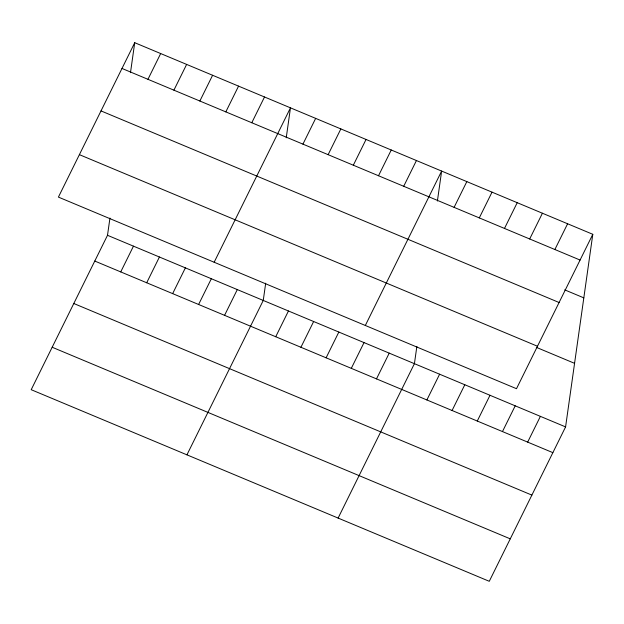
<?xml version="1.0" encoding="UTF-8"?>
<svg xmlns="http://www.w3.org/2000/svg" width="624" height="624" viewBox="0 0 624 624"><rect width="100%" height="100%" fill="white"/><g stroke="black" fill="none" stroke-linecap="round" stroke-linejoin="round"><path stroke-width="0.94" d="M592.8 234.304L516.493 388.705L58.414 197.098L134.722 42.697L592.8 234.304L565.586 426.902L489.278 581.303L31.2 389.696L107.507 235.295L109.949 218.049M130.486 72.665L134.722 42.697M265.691 283.187L263.258 300.44L186.943 454.841M286.237 137.803L290.472 107.843L214.157 262.244M416.863 346.421L414.422 363.667L338.114 518.076M437.401 201.037L441.636 171.07L365.321 325.478M147.95 79.31L160.68 53.555M173.909 90.168L186.638 64.412M199.867 101.026L212.597 75.27M120.736 271.908L133.466 246.152M225.826 111.883L238.555 86.128M146.695 282.766L159.424 257.01M251.784 122.741L264.514 96.985M172.653 293.623L185.383 267.868M198.611 304.481L211.341 278.725M302.936 144.136L315.666 118.381M224.57 315.338L237.299 289.583M328.13 154.674L340.86 128.918M353.324 165.212L366.054 139.456M275.722 336.734L288.452 310.978M378.518 175.75L391.248 149.994M300.916 347.272L313.646 321.516M403.712 186.287L416.442 160.532M326.11 357.809L338.84 332.054M351.304 368.347L364.034 342.592M454.1 207.363L466.83 181.607M376.498 378.885L389.228 353.129M479.294 217.901L492.024 192.145M504.488 228.439L517.218 202.683M426.886 399.961L439.616 374.205M529.682 238.976L542.412 213.229M452.08 410.498L464.81 384.743M554.876 249.514L567.606 223.766M477.274 421.036L490.004 395.281M502.468 431.574L515.198 405.826M527.662 442.112L540.392 416.364M121.992 68.453L580.07 260.052M564.704 289.864L583.822 297.859M101.01 110.908L559.088 302.507M79.396 154.651L537.475 346.25M536.344 347.35L574.571 363.34M107.507 235.295L565.586 426.902M94.778 261.05L552.856 452.65M73.804 303.506L531.874 495.105M52.182 347.248L510.26 538.847"/></g></svg>
